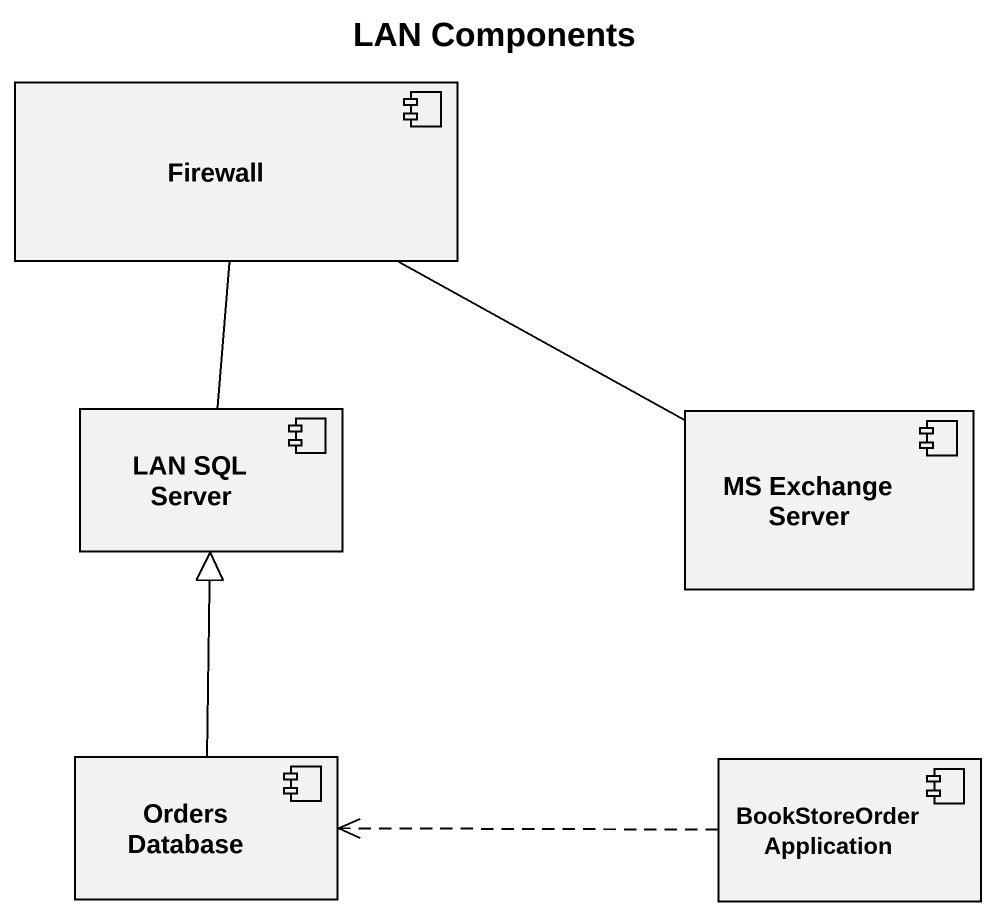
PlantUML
@startuml
title LAN Components
component Firewall
component "LAN SQL Server" as LAN_SQL_Server
component "MS Exchange Server" as MS_Exchange_Server
component "Orders Database" as Orders_Database
component "BookStoreOrder Application" as BookStoreOrder_Application
Firewall -- LAN_SQL_Server
Firewall -right- MS_Exchange_Server
Orders_Database -up-|> LAN_SQL_Server
BookStoreOrder_Application .left.> Orders_Database
@enduml
